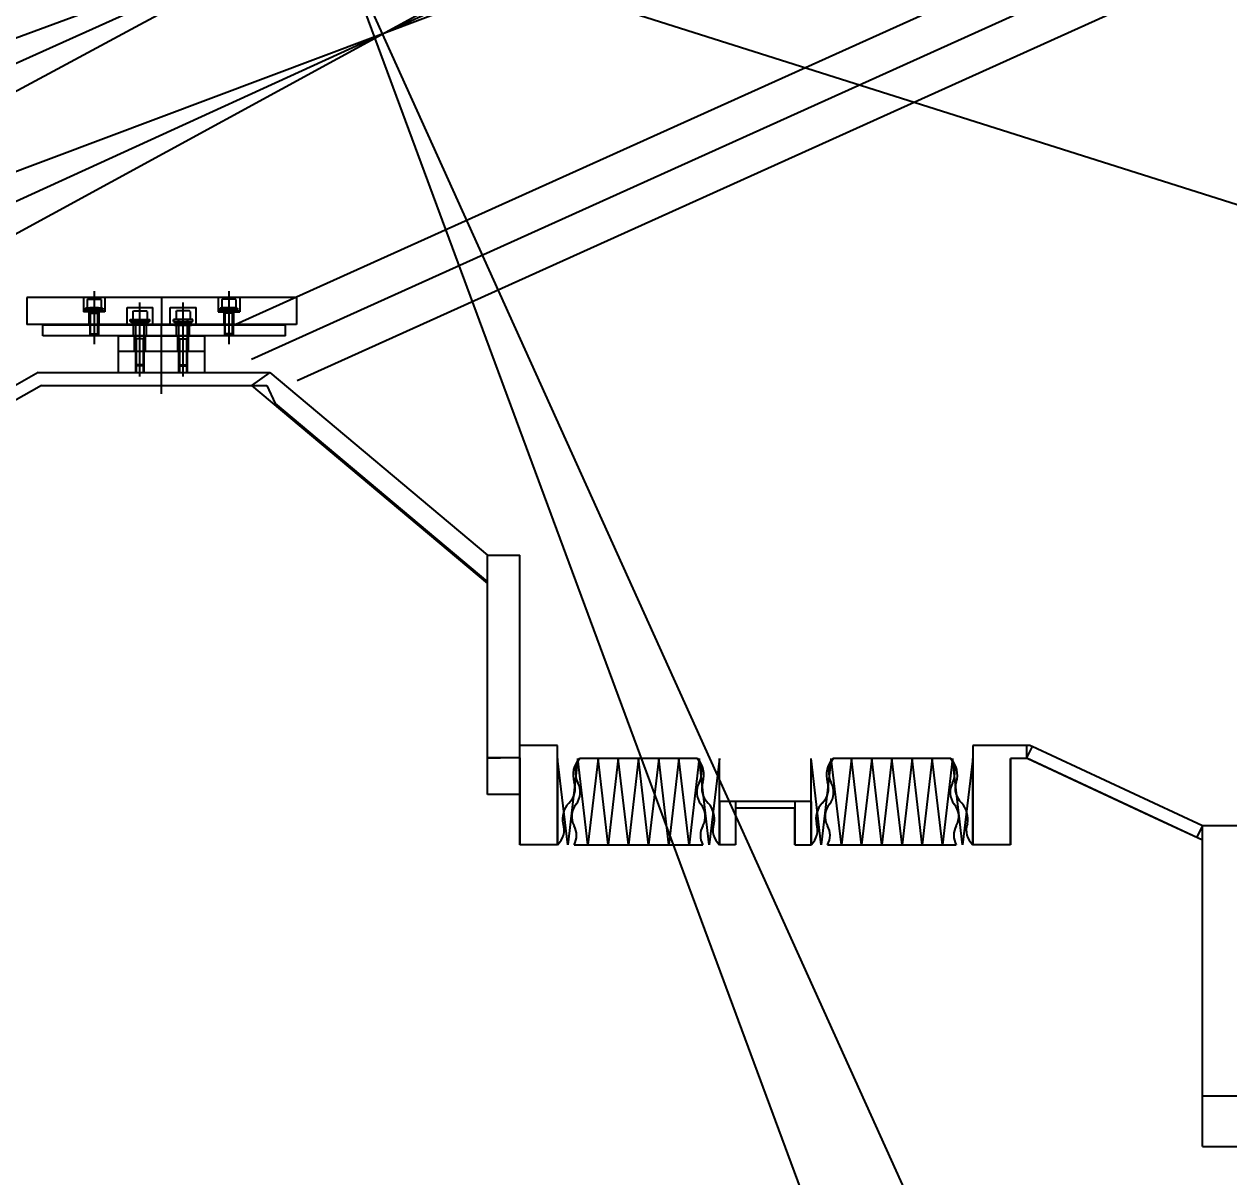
# Model space of a CAD drawing. Header units: millimetres. Extents: x -4562 to 17216, y -5211 to 6025.
# Drawn here: x 3429 to 4547, y -1120 to -51 of the extents above; entities that cross this region are included whole.
import ezdxf
from ezdxf.lldxf.tags import DXFTag

# ---------------------------------------------------------------- set-up
doc = ezdxf.new("R2010")
doc.units = ezdxf.units.MM
for name, color, linetype in [('cl', 2, 'CENTER'), ('D', 6, 'HIDDEN'), ('pl', 6, 'PHANTOM'), ('VV', 4, 'PHANTOM'), ('도면층3', 3, 'Continuous'), ('도면층4', 4, 'HIDDEN'), ('도면층7', 7, 'Continuous')]:
    doc.layers.add(name, color=color, linetype=linetype)
doc.styles.add('s', font='romans.shx', dxfattribs={"width": 0.75, "oblique": 10, "bigfont": 'whgtxt.shx'})
doc.styles.get("Standard").update_dxf_attribs({"font": 'txt.shx', "bigfont": 'whgtxt.shx'})
tags = doc.linetypes.add('CACHE', pattern=[0.375, 0.25, -0.125]).pattern_tags.tags
tags[6:7] = [DXFTag(74, 4), DXFTag(75, 0), DXFTag(340, '0'), DXFTag(46, 1.0), DXFTag(50, 0.0), DXFTag(44, 0.0), DXFTag(45, 0.0)]
tags[4:5] = [DXFTag(74, 4), DXFTag(75, 0), DXFTag(340, '0'), DXFTag(46, 1.0), DXFTag(50, 0.0), DXFTag(44, 0.0), DXFTag(45, 0.0)]
tags = doc.linetypes.add('CENTER', pattern=[50.8, 31.75, -6.35, 6.35, -6.35]).pattern_tags.tags
tags[10:11] = [DXFTag(74, 4), DXFTag(75, 0), DXFTag(340, '0'), DXFTag(46, 1.0), DXFTag(50, 0.0), DXFTag(44, 0.0), DXFTag(45, 0.0)]
tags[8:9] = [DXFTag(74, 4), DXFTag(75, 0), DXFTag(340, '0'), DXFTag(46, 1.0), DXFTag(50, 0.0), DXFTag(44, 0.0), DXFTag(45, 0.0)]
tags[6:7] = [DXFTag(74, 4), DXFTag(75, 0), DXFTag(340, '0'), DXFTag(46, 1.0), DXFTag(50, 0.0), DXFTag(44, 0.0), DXFTag(45, 0.0)]
tags[4:5] = [DXFTag(74, 4), DXFTag(75, 0), DXFTag(340, '0'), DXFTag(46, 1.0), DXFTag(50, 0.0), DXFTag(44, 0.0), DXFTag(45, 0.0)]
tags = doc.linetypes.add('HIDDEN', pattern=[3, 2, -1]).pattern_tags.tags
tags[6:7] = [DXFTag(74, 4), DXFTag(75, 0), DXFTag(340, '0'), DXFTag(46, 1.0), DXFTag(50, 0.0), DXFTag(44, 0.0), DXFTag(45, 0.0)]
tags[4:5] = [DXFTag(74, 4), DXFTag(75, 0), DXFTag(340, '0'), DXFTag(46, 1.0), DXFTag(50, 0.0), DXFTag(44, 0.0), DXFTag(45, 0.0)]
tags = doc.linetypes.add('HIDDEN2', pattern=[4.7625, 3.175, -1.5875]).pattern_tags.tags
tags[6:7] = [DXFTag(74, 4), DXFTag(75, 0), DXFTag(340, '0'), DXFTag(46, 1.0), DXFTag(50, 0.0), DXFTag(44, 0.0), DXFTag(45, 0.0)]
tags[4:5] = [DXFTag(74, 4), DXFTag(75, 0), DXFTag(340, '0'), DXFTag(46, 1.0), DXFTag(50, 0.0), DXFTag(44, 0.0), DXFTag(45, 0.0)]
tags = doc.linetypes.add('PHANTOM', pattern=[17.5, 10, -1.5, 1.5, -1.5, 1.5, -1.5]).pattern_tags.tags
tags[14:15] = [DXFTag(74, 4), DXFTag(75, 0), DXFTag(340, '0'), DXFTag(46, 1.0), DXFTag(50, 0.0), DXFTag(44, 0.0), DXFTag(45, 0.0)]
tags[12:13] = [DXFTag(74, 4), DXFTag(75, 0), DXFTag(340, '0'), DXFTag(46, 1.0), DXFTag(50, 0.0), DXFTag(44, 0.0), DXFTag(45, 0.0)]
tags[10:11] = [DXFTag(74, 4), DXFTag(75, 0), DXFTag(340, '0'), DXFTag(46, 1.0), DXFTag(50, 0.0), DXFTag(44, 0.0), DXFTag(45, 0.0)]
tags[8:9] = [DXFTag(74, 4), DXFTag(75, 0), DXFTag(340, '0'), DXFTag(46, 1.0), DXFTag(50, 0.0), DXFTag(44, 0.0), DXFTag(45, 0.0)]
tags[6:7] = [DXFTag(74, 4), DXFTag(75, 0), DXFTag(340, '0'), DXFTag(46, 1.0), DXFTag(50, 0.0), DXFTag(44, 0.0), DXFTag(45, 0.0)]
tags[4:5] = [DXFTag(74, 4), DXFTag(75, 0), DXFTag(340, '0'), DXFTag(46, 1.0), DXFTag(50, 0.0), DXFTag(44, 0.0), DXFTag(45, 0.0)]
doc.dimstyles.new('AM_ISO$2', dxfattribs={"dimtxt": 3, "dimasz": 2.5, "dimexe": 1, "dimexo": 1, "dimgap": 1, "dimtad": 1, "dimdsep": 46, "dimtxsty": 's', "dimcen": 0, "dimclrd": 4, "dimclre": 4, "dimclrt": 3, "dimazin": 2, "dimtp": 0.1, "dimtm": 0.1, "dimtfac": 0.71, "dimtmove": 0, "dimatfit": 3, "dimfxl": 1, "dimlwd": 25, "dimlwe": 25, "dimarcsym": 0})
doc.dimstyles.new('ISO-25', dxfattribs={"dimscale": 30, "dimtxt": 2.5, "dimasz": 2.5, "dimexe": 1.25, "dimexo": 0.625, "dimtad": 1, "dimtoh": 1, "dimrnd": 0.005, "dimtxsty": 'Standard', "dimcen": 0, "dimazin": 2, "dimtfac": 1, "dimtmove": 0, "dimatfit": 3, "dimfxl": 1, "dimarcsym": 0})

# ---------------------------------------------------------------- blocks, each defined once
blk = doc.blocks.new('NBI-ent')
at = {"color": 6}
blk.add_line((4536.9, 82), (3625.5, -329.5), dxfattribs=at)
at = {"color": 6, "linetype": 'Continuous'}
for p, q in [((4551.5, 49.7), (3640.1, -361.8)), ((4593.9, 29.9), (3682.5, -381.6))]:
    blk.add_line(p, q, dxfattribs=at)
at = {"color": 1, "linetype": 'CENTER'}
for p, q in [((3494.2, -298.5), (3494.2, -347.5)), ((3619.2, -298.5), (3619.2, -347.5)), ((3536.7, -377.7), (3536.7, -309.1)), ((3576.7, -377.7), (3576.7, -309.1)), ((3556.7, -393.8), (3556.7, -330))]:
    blk.add_line(p, q, dxfattribs=at)
blk.add_line((3681.7, -304.5), (3431.7, -304.5))
at = {"color": 7, "linetype": 'Continuous'}
for p, q in [((3431.7, -304.5), (3431.7, -329.5)), ((3556.7, -304.5), (3556.7, -330)), ((3681.7, -304.5), (3681.7, -329.5)), ((3681.7, -329.5), (3431.7, -329.5)), ((3446.7, -340), (3446.7, -329.5)), ((3671.7, -330), (3446.7, -330)), ((3671.7, -340), (3671.7, -329.5)), ((3671.7, -340), (3446.7, -340)), ((3516.7, -340), (3596.7, -340)), ((3516.7, -374), (3516.7, -340)), ((3596.7, -374), (3596.7, -340)), ((3516.7, -354), (3596.7, -354)), ((3516.7, -374), (3596.7, -374))]:
    blk.add_line(p, q, dxfattribs=at)
at = {"color": 6, "linetype": 'HIDDEN'}
for p, q in [((3484.2, -304.5), (3484.2, -317.5)), ((3487.7, -306.3), (3488.2, -305.8)), ((3487.7, -306.3), (3487.7, -313.8)), ((3488.2, -305.8), (3500.2, -305.8)), ((3500.7, -306.3), (3500.2, -305.8)), ((3500.7, -306.3), (3500.7, -313.8)), ((3504.2, -304.5), (3504.2, -317.5)), ((3609.2, -304.5), (3609.2, -317.5)), ((3612.7, -306.3), (3613.2, -305.8)), ((3612.7, -306.3), (3612.7, -313.8)), ((3625.2, -305.8), (3613.2, -305.8)), ((3625.7, -306.3), (3625.2, -305.8)), ((3625.7, -306.3), (3625.7, -313.8)), ((3629.2, -304.5), (3629.2, -317.5)), ((3504.2, -317.5), (3484.2, -317.5)), ((3485.7, -317.5), (3485.7, -315.9)), ((3486.5, -315.9), (3485.7, -315.9)), ((3490.1, -313.8), (3486.2, -314.2)), ((3486.2, -314.2), (3486.2, -314.8)), ((3490.1, -314.4), (3486.2, -314.8)), ((3486.2, -315.5), (3486.2, -314.8)), ((3490.1, -315.3), (3486.2, -314.8)), ((3490.1, -315.9), (3486.2, -315.5)), ((3501.9, -315.9), (3486.5, -315.9)), ((3487.7, -313.8), (3500.7, -313.8)), ((3487.7, -313.8), (3500.7, -313.8)), ((3487.7, -313.8), (3500.7, -313.8)), ((3489.7, -329.5), (3489.7, -317.5)), ((3498.3, -313.8), (3490.1, -313.8)), ((3490.1, -313.8), (3490.1, -314.4)), ((3490.2, -314.4), (3490.1, -314.4)), ((3490.1, -317.5), (3490.1, -315.3)), ((3490.2, -315.3), (3490.1, -315.3)), ((3490.2, -315.9), (3490.1, -315.9)), ((3490.2, -313.8), (3490.2, -315.9)), ((3490.2, -315.9), (3490.2, -317.5)), ((3490.2, -315.9), (3498.2, -315.9)), ((3490.2, -317.5), (3490.2, -340)), ((3490.2, -318.3), (3490.8, -318.9)), ((3490.8, -318.9), (3497.6, -318.9)), ((3490.8, -340), (3490.8, -318.9)), ((3497.6, -318.9), (3498.2, -318.3)), ((3497.6, -340), (3497.6, -318.9)), ((3498.2, -313.8), (3498.2, -317.5)), ((3498.3, -314.4), (3498.2, -314.4)), ((3498.3, -315.3), (3498.2, -315.3)), ((3498.3, -315.9), (3498.2, -315.9)), ((3498.2, -317.5), (3498.2, -340)), ((3498.3, -313.8), (3502.2, -314.2)), ((3498.3, -313.8), (3498.3, -314.4)), ((3498.3, -314.4), (3502.2, -314.8)), ((3498.3, -315.3), (3502.2, -314.8)), ((3498.3, -317.5), (3498.3, -315.3)), ((3498.3, -315.9), (3502.2, -315.5)), ((3498.7, -329.5), (3498.7, -317.5)), ((3501.9, -315.9), (3502.7, -315.9)), ((3502.2, -314.2), (3502.2, -314.8)), ((3502.2, -315.5), (3502.2, -314.8)), ((3502.7, -317.5), (3502.7, -315.9)), ((3524.7, -330), (3524.7, -313.7)), ((3524.7, -313.7), (3548.7, -313.7)), ((3530.2, -317.2), (3530.7, -316.7)), ((3530.2, -317.2), (3530.2, -324.7)), ((3530.7, -316.7), (3542.7, -316.7)), ((3543.2, -317.2), (3542.7, -316.7)), ((3543.2, -317.2), (3543.2, -324.7)), ((3548.7, -330), (3548.7, -313.7)), ((3564.7, -330), (3564.7, -313.7)), ((3564.7, -313.7), (3588.7, -313.7)), ((3570.2, -317.2), (3570.7, -316.7)), ((3570.2, -317.2), (3570.2, -324.7)), ((3582.7, -316.7), (3570.7, -316.7)), ((3583.2, -317.2), (3582.7, -316.7)), ((3583.2, -317.2), (3583.2, -324.7)), ((3588.7, -330), (3588.7, -313.7)), ((3609.2, -317.5), (3629.2, -317.5)), ((3611.5, -315.9), (3610.7, -315.9)), ((3610.7, -317.5), (3610.7, -315.9)), ((3615.1, -313.8), (3611.2, -314.2)), ((3611.2, -314.2), (3611.2, -314.8)), ((3615.1, -314.4), (3611.2, -314.8)), ((3615.1, -315.3), (3611.2, -314.8)), ((3611.2, -315.5), (3611.2, -314.8)), ((3615.1, -315.9), (3611.2, -315.5)), ((3611.5, -315.9), (3626.9, -315.9)), ((3625.7, -313.8), (3612.7, -313.8)), ((3625.7, -313.8), (3612.7, -313.8)), ((3625.7, -313.8), (3612.7, -313.8)), ((3614.7, -329.5), (3614.7, -317.5)), ((3615.1, -313.8), (3615.1, -314.4)), ((3615.1, -313.8), (3623.3, -313.8)), ((3615.1, -314.4), (3615.2, -314.4)), ((3615.1, -315.3), (3615.2, -315.3)), ((3615.1, -317.5), (3615.1, -315.3)), ((3615.1, -315.9), (3615.2, -315.9)), ((3615.2, -313.8), (3615.2, -317.5)), ((3623.2, -315.9), (3615.2, -315.9)), ((3615.2, -317.5), (3615.2, -340)), ((3615.8, -318.9), (3615.2, -318.3)), ((3615.8, -340), (3615.8, -318.9)), ((3622.6, -318.9), (3615.8, -318.9)), ((3623.2, -318.3), (3622.6, -318.9)), ((3622.6, -340), (3622.6, -318.9)), ((3623.2, -313.8), (3623.2, -315.9)), ((3623.2, -314.4), (3623.3, -314.4)), ((3623.2, -315.3), (3623.3, -315.3)), ((3623.2, -315.9), (3623.3, -315.9)), ((3623.2, -315.9), (3623.2, -317.5)), ((3623.2, -317.5), (3623.2, -340)), ((3623.3, -313.8), (3623.3, -314.4)), ((3623.3, -313.8), (3627.2, -314.2)), ((3623.3, -314.4), (3627.2, -314.8)), ((3623.3, -315.3), (3627.2, -314.8)), ((3623.3, -317.5), (3623.3, -315.3)), ((3623.3, -315.9), (3627.2, -315.5)), ((3623.7, -329.5), (3623.7, -317.5)), ((3626.9, -315.9), (3627.7, -315.9)), ((3627.2, -314.2), (3627.2, -314.8)), ((3627.2, -315.5), (3627.2, -314.8)), ((3627.7, -317.5), (3627.7, -315.9)), ((3527.7, -324.7), (3545.7, -324.7)), ((3527.7, -326.7), (3527.7, -324.7)), ((3545.7, -326.7), (3527.7, -326.7)), ((3528.7, -327.3), (3528.8, -326.7)), ((3532.7, -327.7), (3528.7, -327.3)), ((3528.7, -327.9), (3528.8, -327.3)), ((3532.6, -328.3), (3528.7, -327.9)), ((3532.6, -328.3), (3528.7, -328.8)), ((3528.7, -328.8), (3528.8, -329.4)), ((3532.7, -328.9), (3528.7, -329.4)), ((3528.7, -329.4), (3528.8, -330)), ((3532.7, -327.1), (3528.8, -326.7)), ((3532.7, -329.5), (3528.8, -330)), ((3544.6, -330), (3528.8, -330)), ((3530.7, -340), (3530.7, -330)), ((3532.5, -326.7), (3532.5, -324.7)), ((3532.6, -327.7), (3532.6, -327.1)), ((3532.6, -327.1), (3540.8, -327.1)), ((3532.6, -327.7), (3540.8, -327.7)), ((3532.6, -328.3), (3532.6, -327.7)), ((3532.6, -328.3), (3532.6, -329)), ((3532.6, -328.3), (3540.8, -328.3)), ((3532.6, -328.9), (3540.8, -328.9)), ((3532.6, -328.9), (3532.6, -329.6)), ((3532.6, -329.5), (3540.8, -329.5)), ((3532.7, -374), (3532.7, -324.7)), ((3540.7, -374), (3540.7, -324.7)), ((3540.8, -327.1), (3544.6, -326.7)), ((3540.8, -327.7), (3540.8, -327.1)), ((3540.8, -327.7), (3544.7, -327.3)), ((3540.8, -328.3), (3540.8, -327.7)), ((3540.8, -328.3), (3544.7, -327.9)), ((3540.8, -328.3), (3540.8, -329)), ((3540.8, -328.3), (3544.7, -328.8)), ((3540.8, -328.9), (3540.8, -329.6)), ((3540.8, -328.9), (3544.7, -329.4)), ((3540.8, -329.5), (3544.6, -330)), ((3541, -326.7), (3541, -324.7)), ((3542.7, -340), (3542.7, -330)), ((3544.7, -327.3), (3544.6, -326.7)), ((3544.7, -327.9), (3544.6, -327.3)), ((3544.7, -328.8), (3544.6, -329.4)), ((3544.7, -329.4), (3544.6, -330)), ((3545.7, -326.7), (3545.7, -324.7)), ((3567.7, -326.7), (3567.7, -324.7)), ((3585.7, -324.7), (3567.7, -324.7)), ((3567.7, -326.7), (3585.7, -326.7)), ((3568.7, -327.3), (3568.8, -326.7)), ((3568.7, -327.9), (3568.8, -327.3)), ((3572.7, -327.7), (3568.7, -327.3)), ((3572.6, -328.3), (3568.7, -327.9)), ((3572.6, -328.3), (3568.7, -328.8)), ((3568.7, -328.8), (3568.8, -329.4)), ((3572.7, -328.9), (3568.7, -329.4)), ((3568.7, -329.4), (3568.8, -330)), ((3572.7, -327.1), (3568.8, -326.7)), ((3572.7, -329.5), (3568.8, -330)), ((3568.8, -330), (3584.6, -330)), ((3570.7, -340), (3570.7, -330)), ((3572.5, -326.7), (3572.5, -324.7)), ((3572.6, -327.7), (3572.6, -327.1)), ((3572.6, -328.3), (3572.6, -327.7)), ((3580.8, -328.3), (3572.6, -328.3)), ((3572.6, -328.3), (3572.6, -329)), ((3572.6, -328.9), (3572.6, -329.6)), ((3572.7, -374), (3572.7, -324.7)), ((3580.8, -327.1), (3572.7, -327.1)), ((3580.8, -327.7), (3572.7, -327.7)), ((3580.8, -328.9), (3572.7, -328.9)), ((3580.8, -329.5), (3572.7, -329.5)), ((3580.7, -374), (3580.7, -324.7)), ((3580.8, -327.1), (3584.6, -326.7)), ((3580.8, -327.7), (3580.8, -327.1)), ((3580.8, -327.7), (3584.7, -327.3)), ((3580.8, -328.3), (3580.8, -327.7)), ((3580.8, -328.3), (3584.7, -327.9)), ((3580.8, -328.3), (3584.7, -328.8)), ((3580.8, -328.3), (3580.8, -329)), ((3580.8, -328.9), (3584.7, -329.4)), ((3580.8, -328.9), (3580.8, -329.6)), ((3580.8, -329.5), (3584.6, -330)), ((3581, -326.7), (3581, -324.7)), ((3582.7, -340), (3582.7, -330)), ((3584.7, -327.3), (3584.6, -326.7)), ((3584.7, -327.9), (3584.6, -327.3)), ((3584.7, -328.8), (3584.6, -329.4)), ((3584.7, -329.4), (3584.6, -330)), ((3585.7, -326.7), (3585.7, -324.7)), ((3490.2, -338.2), (3498.2, -338.2)), ((3490.2, -338.2), (3490.8, -338.8)), ((3490.8, -338.8), (3497.6, -338.8)), ((3497.6, -338.8), (3498.2, -338.2)), ((3531.7, -354), (3531.7, -340)), ((3532.7, -341.9), (3533.5, -342.7)), ((3533.5, -374), (3533.5, -342.7)), ((3540, -342.7), (3533.5, -342.7)), ((3540.7, -341.9), (3540, -342.7)), ((3540, -374), (3540, -342.7)), ((3541.7, -354), (3541.7, -340)), ((3571.7, -354), (3571.7, -340)), ((3572.7, -341.9), (3573.5, -342.7)), ((3573.5, -342.7), (3580, -342.7)), ((3573.5, -374), (3573.5, -342.7)), ((3580.7, -341.9), (3580, -342.7)), ((3580, -374), (3580, -342.7)), ((3581.7, -354), (3581.7, -340)), ((3615.8, -338.8), (3615.2, -338.2)), ((3623.2, -338.2), (3615.2, -338.2)), ((3622.6, -338.8), (3615.8, -338.8)), ((3623.2, -338.2), (3622.6, -338.8)), ((3540.7, -366.9), (3532.7, -366.9)), ((3532.7, -366.9), (3533.5, -367.7)), ((3540, -367.7), (3533.5, -367.7)), ((3540.7, -366.9), (3540, -367.7)), ((3572.7, -366.9), (3580.7, -366.9)), ((3572.7, -366.9), (3573.5, -367.7)), ((3573.5, -367.7), (3580, -367.7)), ((3580.7, -366.9), (3580, -367.7))]:
    blk.add_line(p, q, dxfattribs=at)
blk = doc.blocks.new('*D145')
at = {"color": 0, "lineweight": -2}
for p, q in [((12836, 4142.8), (13614.6, 2418.5)), ((13530.8, 2421.8), (4553.5, -1631.6)), ((3722, 27.7), (4500.6, -1696.7))]:
    blk.add_line(p, q, dxfattribs=at)
at = {"color": 0}
for points in [[(13525.7, 2433.2), (13536, 2410.4), (13599.2, 2452.6)], [(4548.3, -1620.2), (4558.6, -1643), (4485.1, -1662.5)]]:
    blk.add_solid(points, dxfattribs=at)
at = {"layer": 'Defpoints', "color": 0}
for p in [(12828.3, 4159.9), (3714.3, 44.7), (4485.1, -1662.5)]:
    blk.add_point(p, dxfattribs=at)
at = {"color": 0, "insert": (9019, 446.3), "char_height": 75, "attachment_point": 5, "rotation": 24.3}
blk.add_mtext('10000', dxfattribs=at)
blk = doc.blocks.new('*D146')
at = {"color": 0, "lineweight": -2}
for p, q in [((13099.5, 3496.5), (13750.9, 1735.5)), ((13667.5, 1744.7), (4429.5, -1672.6)), ((3720.8, 27.2), (4372.2, -1733.8))]:
    blk.add_line(p, q, dxfattribs=at)
at = {"color": 0}
for points in [[(13663.2, 1756.4), (13671.9, 1732.9), (13737.9, 1770.7)], [(4425.2, -1660.9), (4433.8, -1684.3), (4359.2, -1698.6)]]:
    blk.add_solid(points, dxfattribs=at)
at = {"layer": 'Defpoints', "color": 0}
for p in [(13093, 3514), (3714.3, 44.7), (4359.2, -1698.6)]:
    blk.add_point(p, dxfattribs=at)
at = {"color": 0, "insert": (9026.8, 94.7), "char_height": 75, "attachment_point": 5, "rotation": 20.3}
blk.add_mtext('9999,83', dxfattribs=at)
blk = doc.blocks.new('*D153')
at = {"layer": 'D', "color": 4, "lineweight": 25}
blk.add_line((13177.5, 3545.3), (13817.5, 3782), dxfattribs=at)
blk.add_arc((3714.3, 44.7), 10737.3, 20.76691, 23.83309, dxfattribs=at)
at = {"layer": 'D', "color": 4}
for points in [[(13522.7, 4377.5), (13549.3, 4389.4), (13500.3, 4463.3)], [(13767.7, 3857), (13740.3, 3846.7), (13784.7, 3769.9)]]:
    blk.add_solid(points, dxfattribs=at)
at = {"layer": 'Defpoints', "color": 0}
for p in [(14488.2, 4909.4), (13695.3, 4003.2), (13144.6, 3533.1), (603, -1106.1), (-1447.7, -2286)]:
    blk.add_point(p, dxfattribs=at)
at = {"layer": 'D', "color": 3, "insert": (13729.5, 4152.3), "char_height": 105, "attachment_point": 5, "rotation": 292.3, "style": 's'}
blk.add_mtext('4°', dxfattribs=at)
blk = doc.blocks.new('*D154')
at = {"layer": 'D', "color": 4, "lineweight": 25}
blk.add_line((12598, 4828.1), (13199.3, 5151.9), dxfattribs=at)
blk.add_arc((3714.3, 44.7), 10737.5, 24.7669, 27.8331, dxfattribs=at)
at = {"layer": 'D', "color": 4}
for points in [[(13196.7, 5051.2), (13222.5, 5064.9), (13168.4, 5135.3)], [(13477.5, 4549.1), (13450.9, 4536.9), (13500.5, 4463.4)]]:
    blk.add_solid(points, dxfattribs=at)
at = {"layer": 'Defpoints', "color": 0}
for p in [(14488.2, 4909.4), (12567.2, 4811.5), (13395, 4689.9), (-1447.7, -2286), (-1128.2, -2562.7)]:
    blk.add_point(p, dxfattribs=at)
at = {"layer": 'D', "color": 3, "insert": (13418.8, 4841), "char_height": 105, "attachment_point": 5, "rotation": 296.3, "style": 's'}
blk.add_mtext('4°', dxfattribs=at)

msp = doc.modelspace()

# ---------------------------------------------------------------- linework, layer by layer
at = {"color": 1}
msp.add_line((12853.003, 4105.205), (-1297.148, -2376.98), dxfattribs=at)
at = {"layer": 'cl'}
for p, q in [((14488.242, 4909.376), (-1447.72, -2285.987)), ((-1128.187, -2562.654), (12567.164, 4811.533)), ((603.047, -1106.134), (13144.634, 3533.14))]:
    msp.add_line(p, q, dxfattribs=at)
at = {"layer": 'pl'}
for p, q in [((12547.366, 4732.601), (-874.131, -2588.842)), ((13113.816, 3457.885), (-1705.306, -2115.952))]:
    msp.add_line(p, q, dxfattribs=at)
at = {"layer": 'VV', "color": 4, "linetype": 'PHANTOM'}
for p, q in [((3442.133, -374.005), (2681.445, -806.136)), ((3442.133, -374.005), (3657.067, -374.005)), ((3657.067, -374.005), (3640.254, -386.005)), ((3657.067, -374.005), (3859, -543.447)), ((3445.303, -386.005), (2676.373, -822.818)), ((3445.303, -386.005), (3640.254, -386.005)), ((3640.254, -386.005), (3859, -569.555)), ((3859, -543.447), (3889, -543.447)), ((3859, -765.5), (3859, -543.447)), ((3889, -812), (3889, -543.447)), ((3924, -720), (3889, -720)), ((3924, -812), (3924, -720)), ((4309, -720), (4309, -812)), ((4359, -720), (4309, -720)), ((4359, -731.5), (4359, -719.5)), ((4359, -719.5), (4361.792, -719.5)), ((4359, -731.5), (4364.298, -720.733)), ((4361.792, -719.5), (4364.298, -720.733)), ((4364.185, -720.677), (4522, -794.268)), ((4053.61, -732), (3944.39, -732)), ((4288.61, -732), (4179.39, -732)), ((4359, -732), (4344, -732)), ((4344, -812), (4344, -732)), ((4359, -731.5), (4522, -807.508)), ((3889, -765.5), (3859, -765.5)), ((4074, -772), (4074, -812)), ((4159, -772), (4074, -772)), ((4089, -772), (4089, -812)), ((4144, -778), (4089, -778)), ((4144, -772), (4144, -812)), ((4159, -772), (4159, -812)), ((4522, -794.268), (4516.702, -805.035)), ((4522, -794.268), (4562, -794.268)), ((4522, -1045), (4522, -794.268)), ((3924, -812), (3889, -812)), ((3939.319, -812), (4058.681, -812)), ((4089, -812), (4074, -812)), ((4144, -812), (4159, -812)), ((4174.319, -812), (4293.681, -812)), ((4344, -812), (4309, -812)), ((4522, -1045), (4602, -1045))]:
    msp.add_line(p, q, dxfattribs=at)
for centre, radius, start, end in [((3960.731, -747.38), 22.441, 136.736433, 197.100417), ((3962.997, -744.715), 22.536, 145.652198, 205.885031), ((4035.003, -744.715), 22.536, 334.114969, 34.347802), ((4037.269, -747.38), 22.441, 342.899583, 43.263567), ((4195.731, -747.38), 22.441, 136.736433, 197.100417), ((4197.997, -744.715), 22.536, 145.652198, 205.885031), ((4270.003, -744.715), 22.536, 334.114969, 34.347802), ((4272.269, -747.38), 22.441, 342.899583, 43.263567), ((3922.34, -759.926), 17.957, 311.658246, 19.341754), ((3927.068, -763.353), 17.957, 321.658246, 29.341754), ((4070.932, -763.353), 17.957, 150.658246, 218.341754), ((4075.66, -759.926), 17.957, 160.658246, 228.341754), ((4157.34, -759.926), 17.957, 311.658246, 19.341754), ((4162.068, -763.353), 17.957, 321.658246, 29.341754), ((4305.932, -763.353), 17.957, 150.658246, 218.341754), ((4310.66, -759.926), 17.957, 160.658246, 228.341754), ((3951.241, -788.34), 22.644, 138.521104, 190.939438), ((3954.33, -785.751), 17.332, 139.490125, 209.970417), ((4043.67, -785.751), 17.332, 330.029583, 40.509875), ((4046.759, -788.34), 22.644, 349.060562, 41.478896), ((4186.241, -788.34), 22.644, 138.521104, 190.939438), ((4189.33, -785.751), 17.332, 139.490125, 209.970417), ((4278.67, -785.751), 17.332, 330.029583, 40.509875), ((4281.759, -788.34), 22.644, 349.060562, 41.478896), ((3912.065, -798.584), 17.957, 311.658246, 19.341754), ((4085.935, -798.584), 17.957, 160.658246, 228.341754), ((4147.065, -798.584), 17.957, 311.658246, 19.341754), ((4320.935, -798.584), 17.957, 160.658246, 228.341754), ((3923.662, -803.208), 17.957, 330.685499, 29.341754), ((4074.338, -803.208), 17.957, 150.658246, 209.314501), ((4158.662, -803.208), 17.957, 330.685499, 29.341754), ((4309.338, -803.208), 17.957, 150.658246, 209.314501)]:
    msp.add_arc(centre, radius, start, end, dxfattribs=at)
at = {"layer": '도면층4', "color": 4, "linetype": 'CACHE', "ltscale": 100}
for p, q in [((3889, -731.5), (3889, -812)), ((3924, -732), (3924, -812)), ((3933.375, -812), (3924, -732)), ((3942.75, -732), (3933.375, -812)), ((3952.125, -812), (3942.75, -732)), ((3961.5, -732), (3952.125, -812)), ((3970.875, -812), (3961.5, -732)), ((3980.25, -732), (3970.875, -812)), ((3989.625, -812), (3980.25, -732)), ((3999, -732), (3989.625, -812)), ((4008.375, -812), (3999, -732)), ((4017.75, -732), (4008.375, -812)), ((4027.125, -812), (4017.75, -732)), ((4036.5, -732), (4027.125, -812)), ((4045.875, -812), (4036.5, -732)), ((4055.25, -732), (4045.875, -812)), ((4064.625, -812), (4055.25, -732)), ((4074, -732), (4064.625, -812)), ((4074, -812), (4074, -732)), ((4159, -812), (4159, -732)), ((4168.375, -812), (4159, -732)), ((4177.75, -732), (4168.375, -812)), ((4187.125, -812), (4177.75, -732)), ((4196.5, -732), (4187.125, -812)), ((4205.875, -812), (4196.5, -732)), ((4215.25, -732), (4205.875, -812)), ((4224.625, -812), (4215.25, -732)), ((4234, -732), (4224.625, -812)), ((4243.375, -812), (4234, -732)), ((4252.75, -732), (4243.375, -812)), ((4262.125, -812), (4252.75, -732)), ((4271.5, -732), (4262.125, -812)), ((4280.875, -812), (4271.5, -732)), ((4290.25, -732), (4280.875, -812)), ((4299.625, -812), (4290.25, -732)), ((4309, -732), (4299.625, -812)), ((4309, -812), (4309, -732)), ((4360.072, -732), (4344, -732)), ((4344, -732), (4344, -812)), ((4089, -778), (4089, -812)), ((4144, -778), (4089, -778)), ((4144, -812), (4144, -778)), ((3924, -812), (3889, -812)), ((4089, -812), (4074, -812)), ((4144, -812), (4159, -812)), ((4344, -812), (4309, -812))]:
    msp.add_line(p, q, dxfattribs=at)
at = {"layer": '도면층7', "color": 7, "linetype": 'HIDDEN2', "ltscale": 10}
for p, q in [((3445.303, -386.005), (2909.158, -690.577)), ((3445.303, -386.005), (3654.407, -386.005)), ((3661.983, -402.805), (3859, -568.122)), ((3859, -731.5), (3859, -568.122)), ((4360.072, -732), (4482, -788.856)), ((4522, -1092), (4522, -807.508)), ((4522, -1092), (4602, -1092))]:
    msp.add_line(p, q, dxfattribs=at)
at = {"layer": '도면층7', "color": 7, "linetype": 'Continuous'}
msp.add_line((3654.407, -386.005), (3661.983, -402.805), dxfattribs=at)
at = {"layer": '도면층7', "color": 7, "linetype": 'HIDDEN2', "ltscale": 100}
for p, q in [((3859, -731.5), (3871, -731.5)), ((3889, -731.5), (3859, -731.5))]:
    msp.add_line(p, q, dxfattribs=at)
at = {"layer": '도면층7', "color": 7, "linetype": 'HIDDEN2', "ltscale": 30}
msp.add_line((4482, -788.856), (4522, -807.508), dxfattribs=at)

# ---------------------------------------------------------------- block references
at = {"rotation": 359.9999999999747}
msp.add_blockref('NBI-ent', (0, 0), dxfattribs=at)

# ---------------------------------------------------------------- dimensions: what is measured, and where the dimension line sits
for p1, p2, distance, picture, middle in [((12828.312, 4159.889), (3714.28, 44.746), 1873.211, '*D145', (9019.001, 446.333)), ((13093.0051, 3514.0416), (3714.2796, 44.7457), 1858.8037, '*D146', (9026.8441, 94.6603))]:
    dim = msp.add_aligned_dim(p1=p1, p2=p2, distance=distance, dimstyle='ISO-25')
    dim.commit()
    dim.dimension.update_dxf_attribs({"geometry": picture, "text_midpoint": middle})
at = {"layer": 'D'}
for base, line1, line2, picture, middle in [((13395.05, 4689.92), ((-1128.187, -2562.654), (12567.164, 4811.533)), ((14488.242, 4909.376), (-1447.72, -2285.987)), '*D154', (13418.789, 4841.013)), ((13695.28, 4003.222), ((14488.242, 4909.376), (-1447.72, -2285.987)), ((603.047, -1106.134), (13144.634, 3533.14)), '*D153', (13729.503, 4152.288))]:
    dim = msp.add_angular_dim_2l(base=base, line1=line1, line2=line2, dimstyle='AM_ISO$2', override={"dimscale": 35, "dimarcsym": 1}, dxfattribs=at)
    dim.commit()
    dim.dimension.update_dxf_attribs({"geometry": picture, "text_midpoint": middle})

# ---------------------------------------------------------------- leaders
at = {"layer": '도면층3', "color": 0}
msp.add_leader([(3777.747, 28.139), (5215.617, -427.739)], dimstyle='ISO-25', override={"dimscale": 30, "dimexe": 1, "dimexo": 0, "dimgap": 1, "dimclrd": 3, "dimclre": 3, "dimatfit": 0}, dxfattribs=at)

doc.saveas('drawing.dxf')
